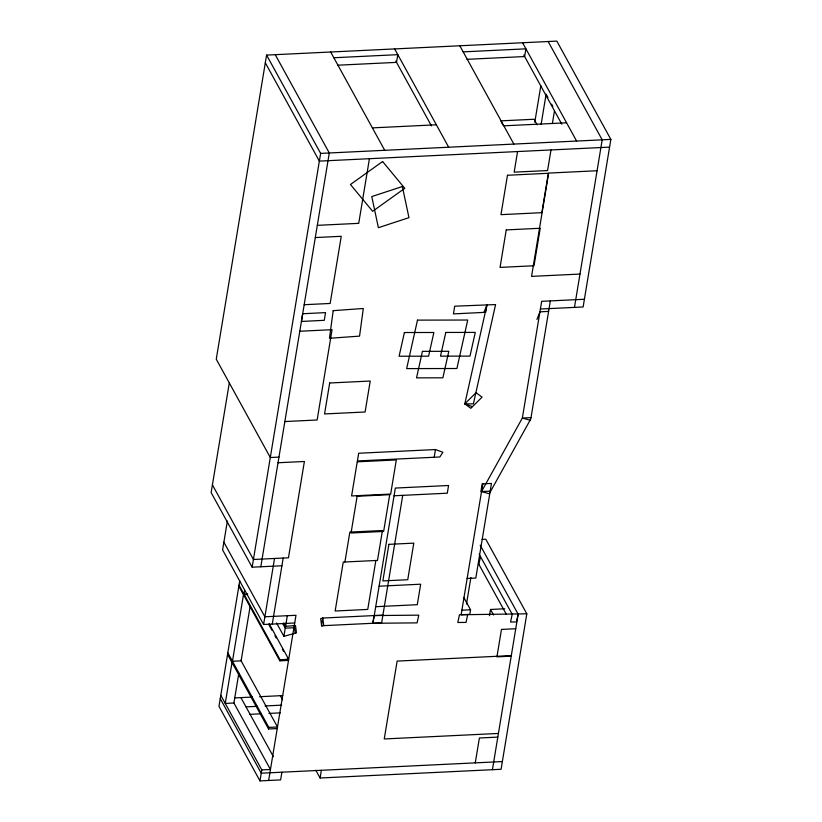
<?xml version="1.0" encoding="UTF-8"?>
<svg xmlns="http://www.w3.org/2000/svg" width="822" height="822" viewBox="0 0 822 822"><rect width="100%" height="100%" fill="white"/><g stroke="black" fill="none" stroke-linecap="round" stroke-linejoin="round"><path stroke-width="1.23" d="M486.984 304.592L485.73 312.298L453.436 313.901L454.7 306.195L495.574 304.572L473.39 403.849L464.81 403.869L486.984 304.592L484.014 312.226M540.393 309.031L583.127 306.966L610.859 139.401L556.813 41.1L266.585 55.095L216.258 359.204L270.304 457.515L278.966 457.094M229.297 382.918L211.141 492.604L252.149 567.19L281.915 565.762M227.365 521.107L222.598 549.908L263.605 624.494L294.708 622.994M239.736 580.835L218.971 706.314L259.978 780.9L280.631 779.903L281.905 772.197M232.02 662.491L225.249 703.427L233.91 703.005L238.842 673.239M244.596 590.34L243.97 594.131L247.679 593.957M252.149 567.19L320.631 153.395L266.585 55.095M250.268 605.567L241.123 660.837L232.462 661.258L243.476 594.676L247.196 594.501M260.81 566.779L329.293 152.984L275.247 54.673M263.605 624.494L274.527 558.467M272.267 624.083L283.189 558.056M259.978 780.9L261.797 769.906L220.789 695.32M277.23 728.559L268.568 728.98L268.835 727.408L227.828 652.822M287.279 658.175L288.512 660.415L279.85 660.837L280.035 659.737L239.027 585.141M283.724 622.963L285.563 626.302L295.478 625.542L296.475 632.878L283.909 636.331L287.32 615.709M369.427 158.697L358.721 223.348L317.313 225.341M268.64 780.479L295.982 615.288L264.879 616.788L223.872 542.201M344.901 562.001L349.853 532.091L382.446 530.519L377.493 560.429L343.257 562.053L335.16 611.003L367.753 609.431L375.849 560.481M482.093 539.396L485.802 539.222L526.81 613.808L501.081 769.279L320.087 778.002L321.371 770.296M372.972 623.271L395.341 488.063L448.565 485.494L447.291 493.2L394.067 495.769M402.729 495.347L381.634 622.85L321.474 625.758L322.748 618.052L382.908 615.144M434.18 457.258L435.455 449.552L442.883 452.254L439.842 456.981L357.406 460.957L358.68 453.251L435.455 449.552M517.572 151.546L514.161 172.158L547.575 170.555L550.987 149.943M534.803 122.159L540.835 85.694M541.123 124.348L546.116 94.17M482.802 483.839L461.142 614.764L469.804 614.342L470.554 609.78L463.783 597.46M466.485 604.047L470.872 577.527M552.374 123.547L554.46 110.97M489.47 615.709L490.508 609.472L504.78 608.783M550.339 300.903L530.796 418.943L489.254 493.745L481.528 491.546L522.36 418.028L541.677 301.325L584.401 299.259M475.27 762.878L479.39 738.002L497.813 737.108M492.419 769.69L518.148 614.229L480.202 545.202M574.465 307.387L602.197 139.822L548.151 41.521M467.667 614.692L466.012 622.418L457.803 622.49L459.457 614.774L526.81 613.808M478.856 564.334L480.51 556.617M518.148 614.229L516.493 621.946L510.554 621.997L512.209 614.281L479.154 554.162M536.961 319.46L539.931 311.826L548.593 311.404M464.81 403.869L476.041 392.7L482.062 397.139L470.831 408.308L464.81 403.869L472.229 406.582M333.835 57.746L397.797 54.663L396.523 62.369L337.678 65.205M463.166 51.868L525.916 48.837L524.631 56.543L467.009 59.328M500.701 120.865L534.115 119.262L537.126 124.739M372.397 127.883L436.359 124.79M503.824 125.817L566.563 122.797M320.631 153.395L610.859 139.401M609.575 147.117L319.357 161.112L265.311 62.801M597.08 170.74L548.654 173.082L531.557 276.387L579.983 274.055M315.299 237.558L341.253 236.304L330.146 303.462L304.181 304.715M299.794 331.245L332.078 329.684L317.138 419.991L284.844 421.552M531.022 417.617L522.36 418.028L530.087 420.227M278.031 462.755L304.397 461.481L288.46 557.799L253.423 559.484L212.425 484.898M490.189 491.135L480.911 491.577L482.185 483.87L491.464 483.428L475.804 578.051L467.143 578.472M379.096 586.209L420.679 584.206L417.299 604.694L375.716 606.698M461.892 610.201L470.554 609.78M293.916 627.741L285.255 628.162L282.809 623.713M515.743 628.727L501.471 629.416L496.93 656.85L511.212 656.162M280.035 659.737L288.697 659.316L269.113 623.692M511.305 655.596L397.129 661.094L384.244 738.957L498.42 733.45M234.907 697.899L252.354 697.056M259.598 696.707L282.809 695.587M245.994 706.869L257.45 706.324M265.085 705.954L281.638 705.153M249.806 714.339L261.262 713.784M268.907 713.414L280.364 712.859M268.835 727.408L277.497 726.997L240.774 660.2M261.797 769.906L270.459 769.484L233.736 702.687M502.355 761.562L261.252 773.194L220.245 698.597M522.566 42.754L576.612 141.055M546.733 95.28L547.955 97.499M551.613 104.158L552.836 106.377M523.748 54.93L561.816 124.184M459.817 45.775L513.863 144.086M501.307 121.964L503.115 125.252M394.642 48.919L448.689 147.22M395.824 61.095L431.447 125.889M330.68 52.002L384.727 150.313M478.733 564.108L506.29 614.24M490.508 609.472L493.549 615.01M276.562 622.973L283.909 636.331M268.928 624.792L271.99 630.351M274.949 635.745L276.182 637.985M282.347 649.205L283.58 651.445M238.842 586.24L279.85 660.837M280.364 695.7L282.624 699.82M315.802 770.204L320.087 778.002M227.56 654.384L268.568 728.98M240.897 697.601L273.387 756.692M294.225 625.881L295.221 633.217M333.198 310.654L329.458 338.284L359.553 336.126L363.303 308.486L333.198 310.654M302.691 313.747L301.427 321.453L324.289 320.313L325.553 312.607L302.691 313.747M329.684 382.99L324.556 413.949L365.102 411.997L370.229 381.038L329.684 382.99M357.241 461.82L351.6 495.943L390.666 494.063L396.317 459.94L357.241 461.82M357.128 496.262L351.045 533.005L383.638 531.433L389.72 494.69L357.128 496.262M388.909 544.339L382.857 580.918L407.743 579.716L413.795 543.137L388.909 544.339M507.472 175.261L500.958 214.655L541.842 212.682L548.356 173.288L507.472 175.261M506.249 229.903L500.043 267.397L534.023 265.753L540.218 228.269L506.249 229.903M374.246 615.565L372.592 623.282L417.124 622.871L418.778 615.154L374.246 615.565M404.403 332.53L399.102 356.234L428.581 356.183L433.882 332.489L404.403 332.53M417.484 320.128L406.654 368.605L456.898 368.513L467.728 320.035L417.484 320.128M422.446 351.354L416.528 377.863L442.883 377.812L448.812 351.302L422.446 351.354M445.801 332.448L440.5 356.152L469.978 356.111L475.28 332.407L445.801 332.448M382.6 161.523L350.449 184.508L372.643 211.305L404.794 188.31L382.6 161.523M402.348 186.532L371.77 196.571L378.387 227.694L408.966 217.655L402.348 186.532M322.748 618.052L320.672 618.617L321.669 625.963L323.755 625.388L322.748 618.052"/></g></svg>
